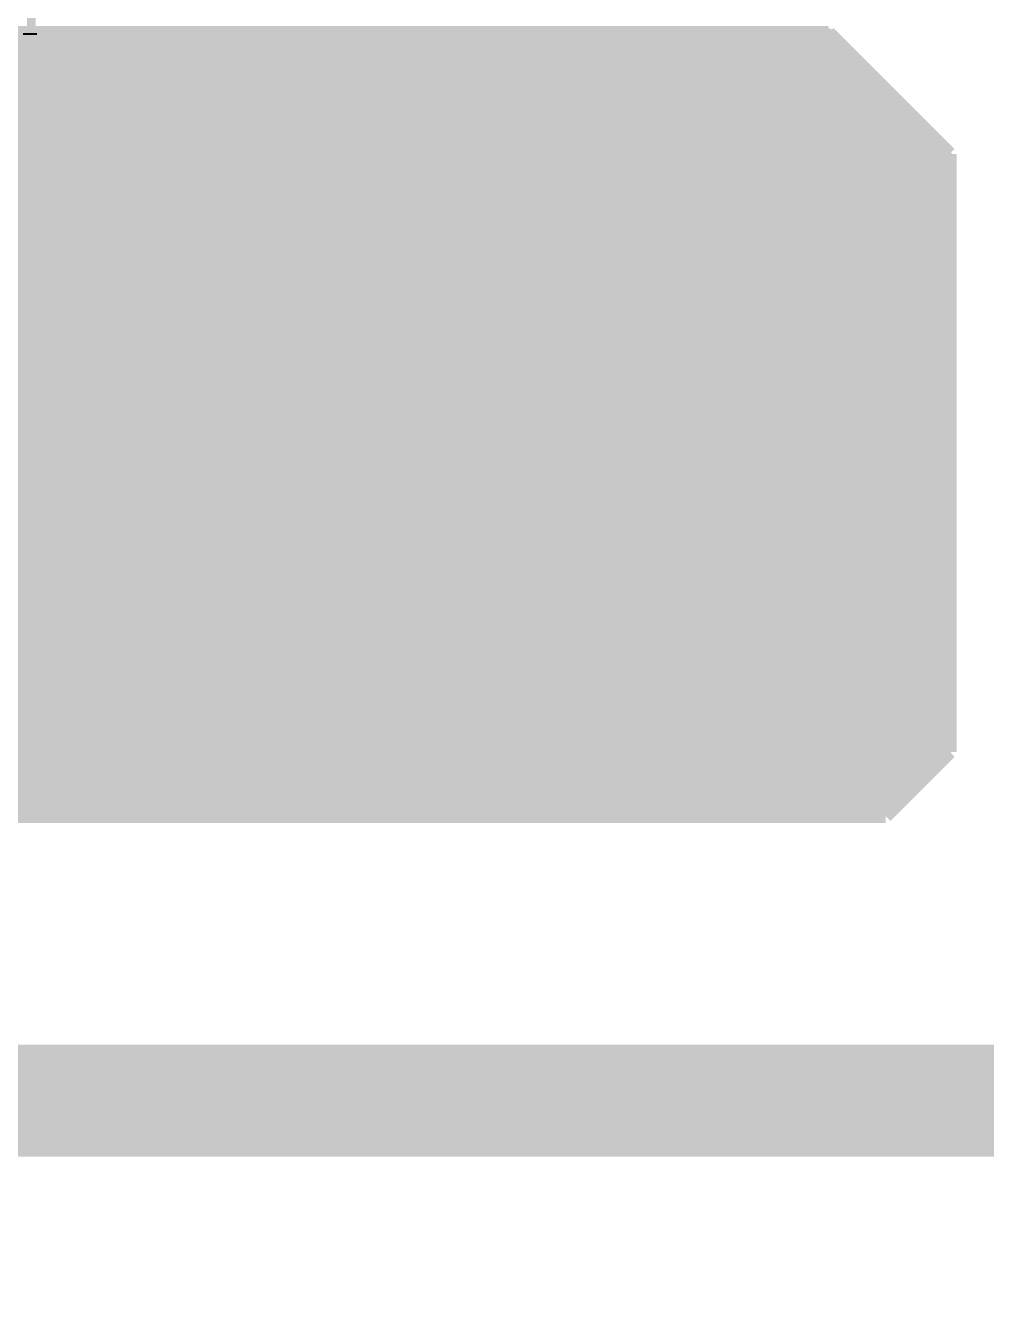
# Model space of a CAD drawing. Extents: x -20 to 155, y -92 to 168.
# Drawn here: x 119.53 to 136.67, y 17.85 to 40.77 of the extents above; entities that cross this region are included whole.
import ezdxf

# ---------------------------------------------------------------- set-up
doc = ezdxf.new("R2010")
doc.units = 0
doc.header["$MEASUREMENT"] = 0
doc.layers.get('0').update_dxf_attribs({"linetype": 'CONTINUOUS'})
for name, color, linetype in [('25-334-1_BOT', 7, 'CONTINUOUS'), ('25-334-1_DRD', 7, 'CONTINUOUS'), ('25-334-1_DRL', 2, 'CONTINUOUS'), ('25-334-1_IN1', 4, 'CONTINUOUS'), ('25-334-1_IN2', 3, 'CONTINUOUS'), ('25-334-1_SMB', 5, 'CONTINUOUS'), ('25-334-1_SMT', 10, 'CONTINUOUS'), ('25-334-1_SSB', 12, 'CONTINUOUS'), ('25-334-1_SST', 11, 'CONTINUOUS'), ('25-334-1_TOP', 13, 'CONTINUOUS'), ('THRUHOLE_TAP', 7, 'CONTINUOUS')]:
    doc.layers.add(name, color=color, linetype=linetype)

# ---------------------------------------------------------------- blocks, each defined once
blk = doc.blocks.new('ROUND_7')
at = {"const_width": 6.49986}
blk.add_lwpolyline([(-3.24993, 0, 1), (3.24993, 0, 1)], format="xyb", close=True, dxfattribs=at)
blk = doc.blocks.new('ROUND_76')
at = {"const_width": 2.99974}
blk.add_lwpolyline([(-1.49987, 0, 1), (1.49987, 0, 1)], format="xyb", close=True, dxfattribs=at)

msp = doc.modelspace()

# ---------------------------------------------------------------- linework, layer by layer
at = {"layer": '25-334-1_BOT', "const_width": 0.254}
for points in [[(133.731, 40.64), (70.104, 40.64), (68.58, 39.116), (59.944, 39.116), (59.944, 33.655), (29.845, 33.655), (29.845, 21.463), (24.511, 21.463), (24.511, 14.478), (25.146, 13.843)], [(133.7818, 40.5892), (70.0532, 40.5892)], [(119.74068, 40.6019), (116.47932, 40.6019)], [(119.6086, 40.64), (119.6086, 40.6019)], [(119.74068, 40.6019), (119.74068, 38.6461)], [(119.8372, 40.64), (119.8372, 26.67)], [(120.0658, 40.64), (120.0658, 26.67)], [(120.2944, 40.64), (120.2944, 26.67)], [(120.523, 40.64), (120.523, 26.67)], [(120.7516, 40.64), (120.7516, 26.67)], [(120.9802, 40.64), (120.9802, 26.67)], [(121.2088, 40.64), (121.2088, 26.67)], [(121.4374, 40.64), (121.4374, 26.67)], [(121.666, 40.64), (121.666, 26.67)], [(121.8946, 40.64), (121.8946, 26.67)], [(122.1232, 40.64), (122.1232, 26.67)], [(122.3518, 40.64), (122.3518, 26.67)], [(122.5804, 40.64), (122.5804, 26.67)], [(122.809, 40.64), (122.809, 26.67)], [(123.0376, 40.64), (123.0376, 26.67)], [(123.2662, 40.64), (123.2662, 26.67)], [(123.4948, 40.64), (123.4948, 26.67)], [(123.7234, 40.64), (123.7234, 26.67)], [(123.952, 40.64), (123.952, 26.67)], [(124.1806, 40.64), (124.1806, 26.67)], [(124.4092, 40.64), (124.4092, 26.67)], [(124.6378, 40.64), (124.6378, 26.67)], [(124.8664, 40.64), (124.8664, 26.67)], [(125.095, 40.64), (125.095, 26.67)], [(125.3236, 40.64), (125.3236, 26.67)], [(125.5522, 40.64), (125.5522, 26.67)], [(125.7808, 40.64), (125.7808, 26.67)], [(126.0094, 40.64), (126.0094, 26.67)], [(126.238, 40.64), (126.238, 26.67)], [(126.4666, 40.64), (126.4666, 26.67)], [(126.6952, 40.64), (126.6952, 26.67)], [(126.9238, 40.64), (126.9238, 26.67)], [(127.1524, 40.64), (127.1524, 26.67)], [(127.381, 40.64), (127.381, 26.67)], [(127.6096, 40.64), (127.6096, 26.67)], [(127.8382, 40.64), (127.8382, 26.67)], [(128.0668, 40.64), (128.0668, 26.67)], [(128.2954, 40.64), (128.2954, 26.67)], [(128.524, 40.64), (128.524, 26.67)], [(128.7526, 40.64), (128.7526, 26.67)], [(128.9812, 40.64), (128.9812, 26.67)], [(129.2098, 40.64), (129.2098, 26.67)], [(129.4384, 40.64), (129.4384, 26.67)], [(129.667, 40.64), (129.667, 26.67)], [(129.8956, 40.64), (129.8956, 26.67)], [(130.1242, 40.64), (130.1242, 26.67)], [(130.3528, 40.64), (130.3528, 26.67)], [(130.5814, 40.64), (130.5814, 26.67)], [(130.81, 40.64), (130.81, 26.67)], [(131.0386, 40.64), (131.0386, 26.67)], [(131.2672, 40.64), (131.2672, 26.67)], [(131.4958, 40.64), (131.4958, 26.67)], [(131.7244, 40.64), (131.7244, 26.67)], [(131.953, 40.64), (131.953, 26.67)], [(132.1816, 40.64), (132.1816, 26.67)], [(132.4102, 40.64), (132.4102, 26.67)], [(132.6388, 40.64), (132.6388, 26.67)], [(132.8674, 40.64), (132.8674, 26.67)], [(133.096, 40.64), (133.096, 26.67)], [(133.3246, 40.64), (133.3246, 26.67)], [(133.5532, 40.64), (133.5532, 26.67)], [(133.731, 40.64), (136.017, 38.354)], [(133.7818, 40.5892), (133.7818, 26.67)], [(134.0104, 40.3606), (119.74068, 40.3606)], [(134.0104, 40.3606), (134.0104, 26.67)], [(134.239, 40.132), (119.74068, 40.132)], [(134.239, 40.132), (134.239, 26.67)], [(134.4676, 39.9034), (119.74068, 39.9034)], [(134.4676, 39.9034), (134.4676, 26.67)], [(119.74068, 39.624), (118.11, 39.624)], [(134.6962, 39.6748), (119.74068, 39.6748)], [(134.6962, 39.6748), (134.6962, 26.67)], [(134.9248, 39.4462), (119.74068, 39.4462)], [(134.9248, 39.4462), (134.9248, 26.7208)], [(135.1534, 39.2176), (119.74068, 39.2176)], [(135.1534, 39.2176), (135.1534, 26.9494)], [(135.382, 38.989), (119.74068, 38.989)], [(135.382, 38.989), (135.382, 27.178)], [(119.74068, 38.6461), (116.47932, 38.6461)], [(119.6086, 38.6461), (119.6086, 26.67)], [(135.6106, 38.7604), (119.74068, 38.7604)], [(135.6106, 38.7604), (135.6106, 27.4066)], [(135.8392, 38.5318), (103.79202, 38.5318)], [(135.8392, 38.5318), (135.8392, 27.6352)], [(136.017, 38.3032), (103.82504, 38.3032)], [(136.017, 38.354), (136.017, 27.813)], [(136.017, 38.0746), (103.8352, 38.0746)], [(136.017, 37.846), (103.81996, 37.846)], [(136.017, 37.6174), (103.78186, 37.6174)], [(136.017, 37.3888), (103.71836, 37.3888)], [(136.017, 37.1602), (103.62692, 37.1602)], [(136.017, 36.9316), (103.505, 36.9316)], [(136.017, 36.703), (103.34498, 36.703)], [(136.017, 36.4744), (103.13416, 36.4744)], [(136.017, 36.2458), (102.84714, 36.2458)], [(136.017, 36.0172), (102.41026, 36.0172)], [(136.017, 35.7886), (59.944, 35.7886)], [(136.017, 35.56), (59.944, 35.56)], [(136.017, 35.3314), (59.944, 35.3314)], [(136.017, 35.1028), (59.944, 35.1028)], [(136.017, 34.8742), (59.944, 34.8742)], [(136.017, 34.6456), (59.944, 34.6456)], [(136.017, 34.417), (59.944, 34.417)], [(136.017, 34.1884), (59.944, 34.1884)], [(136.017, 33.9598), (102.28326, 33.9598)], [(136.017, 33.7312), (102.57282, 33.7312)], [(136.017, 33.5026), (102.74808, 33.5026)], [(136.017, 33.274), (102.85984, 33.274)], [(136.017, 33.0454), (102.92334, 33.0454)], [(136.017, 32.8168), (102.9462, 32.8168)], [(136.017, 32.5882), (102.92842, 32.5882)], [(136.017, 32.3596), (102.87254, 32.3596)], [(136.017, 32.131), (102.7684, 32.131)], [(136.017, 31.9024), (102.6033, 31.9024)], [(136.017, 31.6738), (102.3366, 31.6738)], [(136.017, 31.4452), (29.845, 31.4452)], [(136.017, 31.2166), (29.845, 31.2166)], [(136.017, 30.988), (29.845, 30.988)], [(136.017, 30.7594), (29.845, 30.7594)], [(136.017, 30.5308), (29.845, 30.5308)], [(136.017, 30.3022), (29.845, 30.3022)], [(136.017, 30.0736), (29.845, 30.0736)], [(136.017, 29.845), (29.845, 29.845)], [(136.017, 29.6164), (29.845, 29.6164)], [(136.017, 29.3878), (29.845, 29.3878)], [(136.017, 29.1592), (29.845, 29.1592)], [(136.017, 28.9306), (29.845, 28.9306)], [(136.017, 28.702), (29.845, 28.702)], [(136.017, 28.4734), (29.845, 28.4734)], [(136.017, 28.2448), (29.845, 28.2448)], [(136.017, 28.0162), (29.845, 28.0162)], [(135.9916, 27.7876), (29.845, 27.7876)], [(136.017, 27.813), (134.874, 26.67)], [(135.763, 27.559), (29.845, 27.559)], [(135.5344, 27.3304), (29.845, 27.3304)], [(135.3058, 27.1018), (29.845, 27.1018)], [(135.0772, 26.8732), (29.845, 26.8732)], [(134.874, 26.67), (35.941, 26.67)]]:
    msp.add_lwpolyline(points, dxfattribs=at)
at = {"layer": '25-334-1_DRD', "const_width": 0.254}
for points in [[(127.635, 33.9598), (127.635, 33.3248)], [(128.27, 33.9598), (127.635, 33.9598)], [(128.27, 32.6898), (128.27, 33.9598)], [(127.635, 33.3248), (128.905, 33.3248)], [(128.905, 33.3248), (128.905, 32.6898)], [(128.905, 32.6898), (128.27, 32.6898)]]:
    msp.add_lwpolyline(points, dxfattribs=at)
at = {"layer": '25-334-1_DRL', "const_width": 1.99898}
msp.add_lwpolyline([(67.945, 21.59), (138.43, 21.59)], dxfattribs=at)
at = {"layer": '25-334-1_IN1', "const_width": 0.254}
for points in [[(133.858, 40.64), (70.104, 40.64), (69.215, 39.624), (68.707, 39.116), (59.944, 39.116), (59.944, 33.655), (22.987, 33.655)], [(133.9088, 40.5892), (70.05828, 40.5892)], [(119.4562, 40.64), (119.4562, 26.67)], [(119.6848, 40.64), (119.6848, 26.67)], [(119.9134, 40.64), (119.9134, 26.67)], [(120.142, 40.64), (120.142, 26.67)], [(120.3706, 40.64), (120.3706, 26.67)], [(120.5992, 40.64), (120.5992, 26.67)], [(120.8278, 40.64), (120.8278, 26.67)], [(121.0564, 40.64), (121.0564, 26.67)], [(121.285, 40.64), (121.285, 26.67)], [(121.5136, 40.64), (121.5136, 26.67)], [(121.7422, 40.64), (121.7422, 26.67)], [(121.9708, 40.64), (121.9708, 26.67)], [(122.1994, 40.64), (122.1994, 26.67)], [(122.428, 40.64), (122.428, 26.67)], [(122.6566, 40.64), (122.6566, 26.67)], [(122.8852, 40.64), (122.8852, 26.67)], [(123.1138, 40.64), (123.1138, 26.67)], [(123.3424, 40.64), (123.3424, 26.67)], [(123.571, 40.64), (123.571, 26.67)], [(123.7996, 40.64), (123.7996, 26.67)], [(124.0282, 40.64), (124.0282, 26.67)], [(124.2568, 40.64), (124.2568, 26.67)], [(124.4854, 40.64), (124.4854, 26.67)], [(124.714, 40.64), (124.714, 26.67)], [(124.9426, 40.64), (124.9426, 26.67)], [(125.1712, 40.64), (125.1712, 26.67)], [(125.3998, 40.64), (125.3998, 26.67)], [(125.6284, 40.64), (125.6284, 26.67)], [(125.857, 40.64), (125.857, 26.67)], [(126.0856, 40.64), (126.0856, 26.67)], [(126.3142, 40.64), (126.3142, 26.67)], [(126.5428, 40.64), (126.5428, 26.67)], [(126.7714, 40.64), (126.7714, 26.67)], [(127, 40.64), (127, 26.67)], [(127.2286, 40.64), (127.2286, 26.67)], [(127.4572, 40.64), (127.4572, 26.67)], [(127.6858, 40.64), (127.6858, 26.67)], [(127.9144, 40.64), (127.9144, 26.67)], [(128.143, 40.64), (128.143, 26.67)], [(128.3716, 40.64), (128.3716, 26.67)], [(128.6002, 40.64), (128.6002, 26.67)], [(128.8288, 40.64), (128.8288, 26.67)], [(129.0574, 40.64), (129.0574, 26.67)], [(129.286, 40.64), (129.286, 26.67)], [(129.5146, 40.64), (129.5146, 26.67)], [(129.7432, 40.64), (129.7432, 26.67)], [(129.9718, 40.64), (129.9718, 26.67)], [(130.2004, 40.64), (130.2004, 26.67)], [(130.429, 40.64), (130.429, 26.67)], [(130.6576, 40.64), (130.6576, 26.67)], [(130.8862, 40.64), (130.8862, 26.67)], [(131.1148, 40.64), (131.1148, 26.67)], [(131.3434, 40.64), (131.3434, 26.67)], [(131.572, 40.64), (131.572, 26.67)], [(131.8006, 40.64), (131.8006, 26.67)], [(132.0292, 40.64), (132.0292, 26.67)], [(132.2578, 40.64), (132.2578, 26.67)], [(132.4864, 40.64), (132.4864, 26.67)], [(132.715, 40.64), (132.715, 26.67)], [(132.9436, 40.64), (132.9436, 26.67)], [(133.1722, 40.64), (133.1722, 26.67)], [(133.4008, 40.64), (133.4008, 26.67)], [(133.6294, 40.64), (133.6294, 26.67)], [(133.858, 40.64), (136.017, 38.481)], [(133.858, 40.64), (133.858, 26.67)], [(134.1374, 40.3606), (69.86016, 40.3606)], [(134.0866, 40.4114), (134.0866, 26.67)], [(134.366, 40.132), (102.52964, 40.132)], [(134.3152, 40.1828), (134.3152, 26.67)], [(134.5946, 39.9034), (102.9208, 39.9034)], [(134.5438, 39.9542), (134.5438, 26.67)], [(134.8232, 39.6748), (103.18496, 39.6748)], [(134.7724, 39.7256), (134.7724, 26.67)], [(135.0518, 39.4462), (103.38308, 39.4462)], [(135.001, 39.497), (135.001, 26.797)], [(135.2804, 39.2176), (103.53548, 39.2176)], [(135.2296, 39.2684), (135.2296, 27.0256)], [(135.509, 38.989), (103.64978, 38.989)], [(135.4582, 39.0398), (135.4582, 27.2542)], [(135.7376, 38.7604), (103.73614, 38.7604)], [(135.6868, 38.8112), (135.6868, 27.4828)], [(135.9662, 38.5318), (103.79202, 38.5318)], [(135.9154, 38.5826), (135.9154, 27.7114)], [(136.017, 38.481), (136.017, 27.813)], [(136.017, 38.3032), (103.82504, 38.3032)], [(136.017, 38.0746), (103.8352, 38.0746)], [(136.017, 37.846), (103.81996, 37.846)], [(136.017, 37.6174), (103.78186, 37.6174)], [(136.017, 37.3888), (103.71836, 37.3888)], [(136.017, 37.1602), (103.62692, 37.1602)], [(136.017, 36.9316), (103.505, 36.9316)], [(136.017, 36.703), (103.34498, 36.703)], [(136.017, 36.4744), (103.13416, 36.4744)], [(136.017, 36.2458), (102.84714, 36.2458)], [(136.017, 36.0172), (102.41026, 36.0172)], [(136.017, 35.7886), (59.944, 35.7886)], [(136.017, 35.56), (59.944, 35.56)], [(136.017, 35.3314), (59.944, 35.3314)], [(136.017, 35.1028), (59.944, 35.1028)], [(136.017, 34.8742), (59.944, 34.8742)], [(136.017, 34.6456), (59.944, 34.6456)], [(136.017, 34.417), (59.944, 34.417)], [(136.017, 34.1884), (59.944, 34.1884)], [(136.017, 33.9598), (102.28326, 33.9598)], [(136.017, 33.7312), (102.57282, 33.7312)], [(136.017, 33.5026), (102.74808, 33.5026)], [(136.017, 33.274), (102.85984, 33.274)], [(136.017, 33.0454), (102.92334, 33.0454)], [(136.017, 32.8168), (102.9462, 32.8168)], [(136.017, 32.5882), (102.92842, 32.5882)], [(136.017, 32.3596), (102.87254, 32.3596)], [(136.017, 32.131), (102.7684, 32.131)], [(136.017, 31.9024), (102.6033, 31.9024)], [(136.017, 31.6738), (102.3366, 31.6738)], [(136.017, 31.4452), (8.128, 31.4452)], [(136.017, 31.2166), (8.128, 31.2166)], [(136.017, 30.988), (8.128, 30.988)], [(136.017, 30.7594), (8.128, 30.7594)], [(136.017, 30.5308), (8.128, 30.5308)], [(136.017, 30.3022), (8.128, 30.3022)], [(136.017, 30.0736), (8.128, 30.0736)], [(136.017, 29.845), (8.128, 29.845)], [(136.017, 29.6164), (8.3566, 29.6164)], [(136.017, 29.3878), (8.5852, 29.3878)], [(136.017, 29.1592), (28.9052, 29.1592)], [(136.017, 28.9306), (28.9052, 28.9306)], [(136.017, 28.702), (28.9052, 28.702)], [(136.017, 28.4734), (28.9052, 28.4734)], [(136.017, 28.2448), (28.9052, 28.2448)], [(136.017, 28.0162), (28.9052, 28.0162)], [(135.9916, 27.7876), (28.9052, 27.7876)], [(136.017, 27.813), (134.874, 26.67)], [(135.763, 27.559), (28.9052, 27.559)], [(135.5344, 27.3304), (28.9052, 27.3304)], [(135.3058, 27.1018), (28.9052, 27.1018)], [(135.0772, 26.8732), (28.9052, 26.8732)], [(134.874, 26.67), (35.941, 26.67)]]:
    msp.add_lwpolyline(points, dxfattribs=at)
at = {"layer": '25-334-1_IN2', "const_width": 0.254}
for points in [[(133.858, 40.64), (70.104, 40.64), (68.58, 39.116), (59.944, 39.116), (59.944, 33.655), (22.479, 33.655)], [(133.9088, 40.5892), (70.0532, 40.5892)], [(119.4562, 40.64), (119.4562, 26.67)], [(119.6848, 40.64), (119.6848, 26.67)], [(119.9134, 40.64), (119.9134, 26.67)], [(120.142, 40.64), (120.142, 26.67)], [(120.3706, 40.64), (120.3706, 26.67)], [(120.5992, 40.64), (120.5992, 26.67)], [(120.8278, 40.64), (120.8278, 26.67)], [(121.0564, 40.64), (121.0564, 26.67)], [(121.285, 40.64), (121.285, 26.67)], [(121.5136, 40.64), (121.5136, 26.67)], [(121.7422, 40.64), (121.7422, 26.67)], [(121.9708, 40.64), (121.9708, 26.67)], [(122.1994, 40.64), (122.1994, 26.67)], [(122.428, 40.64), (122.428, 26.67)], [(122.6566, 40.64), (122.6566, 26.67)], [(122.8852, 40.64), (122.8852, 26.67)], [(123.1138, 40.64), (123.1138, 26.67)], [(123.3424, 40.64), (123.3424, 26.67)], [(123.571, 40.64), (123.571, 26.67)], [(123.7996, 40.64), (123.7996, 26.67)], [(124.0282, 40.64), (124.0282, 26.67)], [(124.2568, 40.64), (124.2568, 26.67)], [(124.4854, 40.64), (124.4854, 26.67)], [(124.714, 40.64), (124.714, 26.67)], [(124.9426, 40.64), (124.9426, 26.67)], [(125.1712, 40.64), (125.1712, 26.67)], [(125.3998, 40.64), (125.3998, 26.67)], [(125.6284, 40.64), (125.6284, 26.67)], [(125.857, 40.64), (125.857, 26.67)], [(126.0856, 40.64), (126.0856, 26.67)], [(126.3142, 40.64), (126.3142, 26.67)], [(126.5428, 40.64), (126.5428, 26.67)], [(126.7714, 40.64), (126.7714, 26.67)], [(127, 40.64), (127, 26.67)], [(127.2286, 40.64), (127.2286, 26.67)], [(127.4572, 40.64), (127.4572, 26.67)], [(127.6858, 40.64), (127.6858, 26.67)], [(127.9144, 40.64), (127.9144, 26.67)], [(128.143, 40.64), (128.143, 26.67)], [(128.3716, 40.64), (128.3716, 26.67)], [(128.6002, 40.64), (128.6002, 26.67)], [(128.8288, 40.64), (128.8288, 26.67)], [(129.0574, 40.64), (129.0574, 26.67)], [(129.286, 40.64), (129.286, 26.67)], [(129.5146, 40.64), (129.5146, 26.67)], [(129.7432, 40.64), (129.7432, 26.67)], [(129.9718, 40.64), (129.9718, 26.67)], [(130.2004, 40.64), (130.2004, 26.67)], [(130.429, 40.64), (130.429, 26.67)], [(130.6576, 40.64), (130.6576, 26.67)], [(130.8862, 40.64), (130.8862, 26.67)], [(131.1148, 40.64), (131.1148, 26.67)], [(131.3434, 40.64), (131.3434, 26.67)], [(131.572, 40.64), (131.572, 26.67)], [(131.8006, 40.64), (131.8006, 26.67)], [(132.0292, 40.64), (132.0292, 26.67)], [(132.2578, 40.64), (132.2578, 26.67)], [(132.4864, 40.64), (132.4864, 26.67)], [(132.715, 40.64), (132.715, 26.67)], [(132.9436, 40.64), (132.9436, 26.67)], [(133.1722, 40.64), (133.1722, 26.67)], [(133.4008, 40.64), (133.4008, 26.67)], [(133.6294, 40.64), (133.6294, 26.67)], [(133.858, 40.64), (136.017, 38.481)], [(133.858, 40.64), (133.858, 26.67)], [(134.1374, 40.3606), (69.8246, 40.3606)], [(134.0866, 40.4114), (134.0866, 26.67)], [(134.366, 40.132), (102.52964, 40.132)], [(134.3152, 40.1828), (134.3152, 26.67)], [(134.5946, 39.9034), (102.9208, 39.9034)], [(134.5438, 39.9542), (134.5438, 26.67)], [(134.8232, 39.6748), (103.18496, 39.6748)], [(134.7724, 39.7256), (134.7724, 26.67)], [(135.0518, 39.4462), (103.38308, 39.4462)], [(135.001, 39.497), (135.001, 26.797)], [(135.2804, 39.2176), (103.53548, 39.2176)], [(135.2296, 39.2684), (135.2296, 27.0256)], [(135.509, 38.989), (103.64978, 38.989)], [(135.4582, 39.0398), (135.4582, 27.2542)], [(135.7376, 38.7604), (103.73614, 38.7604)], [(135.6868, 38.8112), (135.6868, 27.4828)], [(135.9662, 38.5318), (103.79202, 38.5318)], [(135.9154, 38.5826), (135.9154, 27.7114)], [(136.017, 38.481), (136.017, 27.813)], [(136.017, 38.3032), (103.82504, 38.3032)], [(136.017, 38.0746), (103.8352, 38.0746)], [(136.017, 37.846), (103.81996, 37.846)], [(136.017, 37.6174), (103.78186, 37.6174)], [(136.017, 37.3888), (103.71836, 37.3888)], [(136.017, 37.1602), (103.62692, 37.1602)], [(136.017, 36.9316), (103.505, 36.9316)], [(136.017, 36.703), (103.34498, 36.703)], [(136.017, 36.4744), (103.13416, 36.4744)], [(136.017, 36.2458), (102.84714, 36.2458)], [(136.017, 36.0172), (102.41026, 36.0172)], [(136.017, 35.7886), (59.944, 35.7886)], [(136.017, 35.56), (59.944, 35.56)], [(136.017, 35.3314), (59.944, 35.3314)], [(136.017, 35.1028), (59.944, 35.1028)], [(136.017, 34.8742), (59.944, 34.8742)], [(136.017, 34.6456), (59.944, 34.6456)], [(136.017, 34.417), (59.944, 34.417)], [(136.017, 34.1884), (59.944, 34.1884)], [(136.017, 33.9598), (102.28326, 33.9598)], [(136.017, 33.7312), (102.57282, 33.7312)], [(136.017, 33.5026), (102.74808, 33.5026)], [(136.017, 33.274), (102.85984, 33.274)], [(136.017, 33.0454), (102.92334, 33.0454)], [(136.017, 32.8168), (102.9462, 32.8168)], [(136.017, 32.5882), (102.92842, 32.5882)], [(136.017, 32.3596), (102.87254, 32.3596)], [(136.017, 32.131), (102.7684, 32.131)], [(136.017, 31.9024), (102.6033, 31.9024)], [(136.017, 31.6738), (102.3366, 31.6738)], [(136.017, 31.4452), (8.128, 31.4452)], [(136.017, 31.2166), (8.128, 31.2166)], [(136.017, 30.988), (8.128, 30.988)], [(136.017, 30.7594), (8.128, 30.7594)], [(136.017, 30.5308), (8.2042, 30.5308)], [(136.017, 30.3022), (8.4328, 30.3022)], [(136.017, 30.0736), (8.6614, 30.0736)], [(136.017, 29.845), (8.89, 29.845)], [(136.017, 29.6164), (9.1186, 29.6164)], [(136.017, 29.3878), (9.3472, 29.3878)], [(136.017, 29.1592), (28.9052, 29.1592)], [(136.017, 28.9306), (28.9052, 28.9306)], [(136.017, 28.702), (28.9052, 28.702)], [(136.017, 28.4734), (28.9052, 28.4734)], [(136.017, 28.2448), (28.9052, 28.2448)], [(136.017, 28.0162), (28.9052, 28.0162)], [(135.9916, 27.7876), (28.9052, 27.7876)], [(136.017, 27.813), (134.874, 26.67)], [(135.763, 27.559), (28.9052, 27.559)], [(135.5344, 27.3304), (28.9052, 27.3304)], [(135.3058, 27.1018), (28.9052, 27.1018)], [(135.0772, 26.8732), (28.9052, 26.8732)], [(134.874, 26.67), (60.071, 26.67)]]:
    msp.add_lwpolyline(points, dxfattribs=at)
at = {"layer": '25-334-1_SMB', "const_width": 4.99872}
msp.add_lwpolyline([(75.438, 33.274), (128.397, 33.274)], dxfattribs=at)
at = {"layer": '25-334-1_SMT', "const_width": 4.99872}
msp.add_lwpolyline([(128.27, 33.401), (75.692, 33.401)], dxfattribs=at)
at = {"layer": '25-334-1_SSB', "const_width": 0.1524}
msp.add_lwpolyline([(119.253, 38.735), (116.586, 38.735), (116.586, 43.815), (119.634, 43.815), (119.634, 38.735), (119.253, 38.735)], dxfattribs=at)
at = {"layer": '25-334-1_SST', "const_width": 0.1524}
for points in [[(128.27, 47.72406, 0.4142136), (102.77094, 22.225)], [(153.76906, 22.225, 0.4142136), (128.27, 47.72406)], [(128.27, 44.72432, 0.4142136), (105.77068, 22.225)], [(150.76932, 22.225, 0.4142136), (128.27, 44.72432)], [(102.77094, 22.225, 0.4142136), (128.27, -3.27406)], [(105.77068, 22.225, 0.4142136), (128.27, -0.27432)], [(128.27, -3.27406, 0.4142136), (153.76906, 22.225)], [(128.27, -0.27432, 0.4142136), (150.76932, 22.225)]]:
    msp.add_lwpolyline(points, format="xyb", dxfattribs=at)
at = {"layer": '25-334-1_TOP', "const_width": 0.254}
for points in [[(133.731, 40.64), (70.104, 40.64), (68.58, 39.116), (59.944, 39.116), (59.944, 33.655), (24.13, 33.655), (24.13, 13.843)], [(133.7818, 40.5892), (70.0532, 40.5892)], [(119.4562, 40.64), (119.4562, 26.67)], [(119.6848, 40.64), (119.6848, 26.67)], [(119.9134, 40.64), (119.9134, 26.67)], [(120.142, 40.64), (120.142, 26.67)], [(120.3706, 40.64), (120.3706, 26.67)], [(120.5992, 40.64), (120.5992, 26.67)], [(120.8278, 40.64), (120.8278, 26.67)], [(121.0564, 40.64), (121.0564, 26.67)], [(121.285, 40.64), (121.285, 26.67)], [(121.5136, 40.64), (121.5136, 26.67)], [(121.7422, 40.64), (121.7422, 26.67)], [(121.9708, 40.64), (121.9708, 26.67)], [(122.1994, 40.64), (122.1994, 26.67)], [(122.428, 40.64), (122.428, 26.67)], [(122.6566, 40.64), (122.6566, 26.67)], [(122.8852, 40.64), (122.8852, 26.67)], [(123.1138, 40.64), (123.1138, 26.67)], [(123.3424, 40.64), (123.3424, 26.67)], [(123.571, 40.64), (123.571, 26.67)], [(123.7996, 40.64), (123.7996, 26.67)], [(124.0282, 40.64), (124.0282, 26.67)], [(124.2568, 40.64), (124.2568, 26.67)], [(124.4854, 40.64), (124.4854, 26.67)], [(124.714, 40.64), (124.714, 26.67)], [(124.9426, 40.64), (124.9426, 26.67)], [(125.1712, 40.64), (125.1712, 26.67)], [(125.3998, 40.64), (125.3998, 26.67)], [(125.6284, 40.64), (125.6284, 26.67)], [(125.857, 40.64), (125.857, 26.67)], [(126.0856, 40.64), (126.0856, 26.67)], [(126.3142, 40.64), (126.3142, 26.67)], [(126.5428, 40.64), (126.5428, 26.67)], [(126.7714, 40.64), (126.7714, 26.67)], [(127, 40.64), (127, 26.67)], [(127.2286, 40.64), (127.2286, 26.67)], [(127.4572, 40.64), (127.4572, 26.67)], [(127.6858, 40.64), (127.6858, 26.67)], [(127.9144, 40.64), (127.9144, 26.67)], [(128.143, 40.64), (128.143, 26.67)], [(128.3716, 40.64), (128.3716, 26.67)], [(128.6002, 40.64), (128.6002, 26.67)], [(128.8288, 40.64), (128.8288, 26.67)], [(129.0574, 40.64), (129.0574, 26.67)], [(129.286, 40.64), (129.286, 26.67)], [(129.5146, 40.64), (129.5146, 26.67)], [(129.7432, 40.64), (129.7432, 26.67)], [(129.9718, 40.64), (129.9718, 26.67)], [(130.2004, 40.64), (130.2004, 26.67)], [(130.429, 40.64), (130.429, 26.67)], [(130.6576, 40.64), (130.6576, 26.67)], [(130.8862, 40.64), (130.8862, 26.67)], [(131.1148, 40.64), (131.1148, 26.67)], [(131.3434, 40.64), (131.3434, 26.67)], [(131.572, 40.64), (131.572, 26.67)], [(131.8006, 40.64), (131.8006, 26.67)], [(132.0292, 40.64), (132.0292, 26.67)], [(132.2578, 40.64), (132.2578, 26.67)], [(132.4864, 40.64), (132.4864, 26.67)], [(132.715, 40.64), (132.715, 26.67)], [(132.9436, 40.64), (132.9436, 26.67)], [(133.1722, 40.64), (133.1722, 26.67)], [(133.4008, 40.64), (133.4008, 26.67)], [(133.6294, 40.64), (133.6294, 26.67)], [(133.731, 40.64), (136.017, 38.354)], [(133.858, 40.513), (133.858, 26.67)], [(134.0104, 40.3606), (69.8246, 40.3606)], [(134.0866, 40.2844), (134.0866, 26.67)], [(134.239, 40.132), (102.52964, 40.132)], [(134.3152, 40.0558), (134.3152, 26.67)], [(134.4676, 39.9034), (102.9208, 39.9034)], [(134.5438, 39.8272), (134.5438, 26.67)], [(134.6962, 39.6748), (103.18496, 39.6748)], [(134.7724, 39.5986), (134.7724, 26.67)], [(134.9248, 39.4462), (103.38308, 39.4462)], [(135.001, 39.37), (135.001, 26.797)], [(135.1534, 39.2176), (103.53548, 39.2176)], [(135.2296, 39.1414), (135.2296, 27.0256)], [(135.382, 38.989), (103.64978, 38.989)], [(135.4582, 38.9128), (135.4582, 27.2542)], [(135.6106, 38.7604), (103.73614, 38.7604)], [(135.6868, 38.6842), (135.6868, 27.4828)], [(135.8392, 38.5318), (103.79202, 38.5318)], [(135.9154, 38.4556), (135.9154, 27.7114)], [(136.017, 38.3032), (103.82504, 38.3032)], [(136.017, 38.354), (136.017, 27.813)], [(136.017, 38.0746), (103.8352, 38.0746)], [(136.017, 37.846), (103.81996, 37.846)], [(136.017, 37.6174), (103.78186, 37.6174)], [(136.017, 37.3888), (103.71836, 37.3888)], [(136.017, 37.1602), (103.62692, 37.1602)], [(136.017, 36.9316), (103.505, 36.9316)], [(136.017, 36.703), (103.34498, 36.703)], [(136.017, 36.4744), (103.13416, 36.4744)], [(136.017, 36.2458), (102.84714, 36.2458)], [(136.017, 36.0172), (102.41026, 36.0172)], [(136.017, 35.7886), (59.944, 35.7886)], [(136.017, 35.56), (59.944, 35.56)], [(136.017, 35.3314), (59.944, 35.3314)], [(136.017, 35.1028), (59.944, 35.1028)], [(136.017, 34.8742), (59.944, 34.8742)], [(136.017, 34.6456), (59.944, 34.6456)], [(136.017, 34.417), (59.944, 34.417)], [(136.017, 34.1884), (59.944, 34.1884)], [(136.017, 33.9598), (102.28326, 33.9598)], [(136.017, 33.7312), (102.57282, 33.7312)], [(136.017, 33.5026), (102.74808, 33.5026)], [(136.017, 33.274), (102.85984, 33.274)], [(136.017, 33.0454), (102.92334, 33.0454)], [(136.017, 32.8168), (102.9462, 32.8168)], [(136.017, 32.5882), (102.92842, 32.5882)], [(136.017, 32.3596), (102.87254, 32.3596)], [(136.017, 32.131), (102.7684, 32.131)], [(136.017, 31.9024), (102.6033, 31.9024)], [(136.017, 31.6738), (102.3366, 31.6738)], [(136.017, 31.4452), (24.13, 31.4452)], [(136.017, 31.2166), (24.13, 31.2166)], [(136.017, 30.988), (24.13, 30.988)], [(136.017, 30.7594), (24.13, 30.7594)], [(136.017, 30.5308), (24.13, 30.5308)], [(136.017, 30.3022), (24.13, 30.3022)], [(136.017, 30.0736), (24.13, 30.0736)], [(136.017, 29.845), (24.13, 29.845)], [(136.017, 29.6164), (24.13, 29.6164)], [(136.017, 29.3878), (24.13, 29.3878)], [(136.017, 29.1592), (28.9052, 29.1592)], [(136.017, 28.9306), (28.9052, 28.9306)], [(136.017, 28.702), (28.9052, 28.702)], [(136.017, 28.4734), (28.9052, 28.4734)], [(136.017, 28.2448), (28.9052, 28.2448)], [(136.017, 28.0162), (28.9052, 28.0162)], [(135.9916, 27.7876), (28.9052, 27.7876)], [(136.017, 27.813), (134.874, 26.67)], [(135.763, 27.559), (28.9052, 27.559)], [(135.5344, 27.3304), (28.9052, 27.3304)], [(135.3058, 27.1018), (28.9052, 27.1018)], [(135.0772, 26.8732), (28.9052, 26.8732)], [(134.874, 26.67), (33.655, 26.67)]]:
    msp.add_lwpolyline(points, dxfattribs=at)

# ---------------------------------------------------------------- block references
at = {"layer": '25-334-1_BOT'}
msp.add_blockref('ROUND_7', (128.27, 33.3248), dxfattribs=at)
at = {"layer": '25-334-1_DRL'}
msp.add_blockref('ROUND_76', (128.27, 33.3248), dxfattribs=at)
at = {"layer": '25-334-1_IN1'}
msp.add_blockref('ROUND_7', (128.27, 33.3248), dxfattribs=at)
at = {"layer": '25-334-1_IN2'}
msp.add_blockref('ROUND_7', (128.27, 33.3248), dxfattribs=at)
at = {"layer": '25-334-1_SMB'}
msp.add_blockref('ROUND_7', (128.27, 33.3248), dxfattribs=at)
at = {"layer": '25-334-1_SMT'}
msp.add_blockref('ROUND_7', (128.27, 33.3248), dxfattribs=at)
at = {"layer": '25-334-1_TOP'}
msp.add_blockref('ROUND_7', (128.27, 33.3248), dxfattribs=at)
at = {"layer": 'THRUHOLE_TAP'}
msp.add_blockref('ROUND_76', (128.27, 33.3248), dxfattribs=at)

doc.saveas('drawing.dxf')
